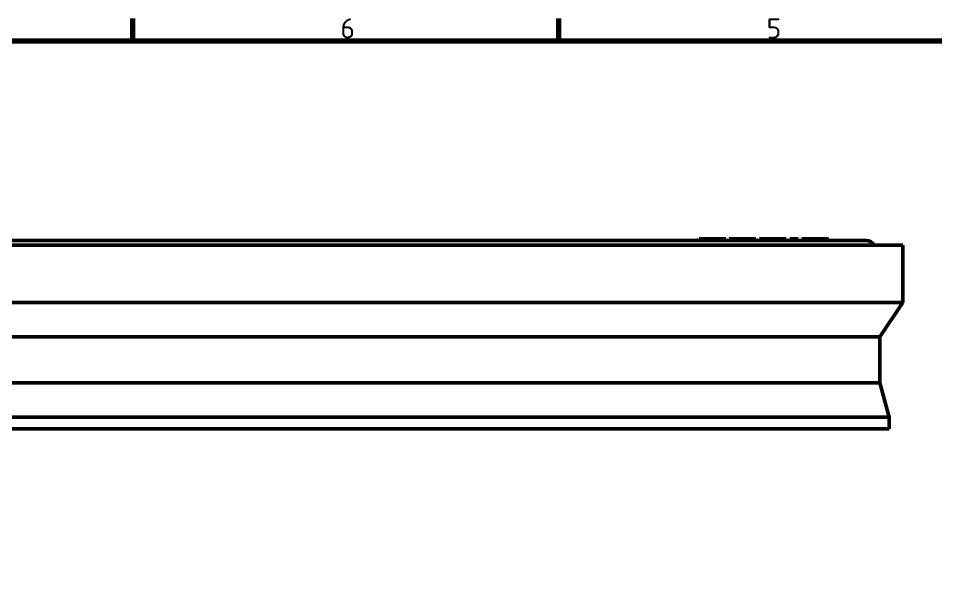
# Model space of a CAD drawing. Header units: millimetres. Extents: x 0 to 1485, y 0 to 1050.
# Drawn here: x 321.4 to 721, y 792.8 to 1034.7 of the extents above; entities that cross this region are included whole.
import ezdxf

# ---------------------------------------------------------------- set-up
doc = ezdxf.new("R2010")
doc.units = ezdxf.units.MM
doc.header["$LTSCALE"] = 2.5
for name, color, linetype, lineweight in [('Rahmen (ISO)', 7, 'Continuous', 70), ('Sichtbar (ISO)', 7, 'Continuous', 50), ('Sichtbar schmal (ISO)', 7, 'Continuous', 35)]:
    doc.layers.add(name, color=color, linetype=linetype, lineweight=lineweight)
doc.styles.add('Notiztext (DIN)', font='isocpeur.ttf')

# ---------------------------------------------------------------- blocks, each defined once
blk = doc.blocks.new('Ränder Standardrahmen')
at = {"layer": 'Rahmen (ISO)'}
for p, q in [((148.5, 410), (148.5, 413.9)), ((222.75, 410), (222.75, 413.9))]:
    blk.add_line(p, q, dxfattribs=at)
at = {"layer": 'Rahmen (ISO)', "flags": 128}
blk.add_lwpolyline([(10, 10), (10, 410), (584, 410), (584, 10), (10, 10)], dxfattribs=at)
at = {"layer": 'Rahmen (ISO)', "char_height": 3.5, "attachment_point": 7, "style": 'Notiztext (DIN)'}
for s, insert in [('6', (184.7, 410.4)), ('5', (258.95, 410.4))]:
    blk.add_mtext(s, dxfattribs=dict(at, insert=insert))

msp = doc.modelspace()

# ---------------------------------------------------------------- linework, layer by layer
at = {"layer": 'Sichtbar (ISO)'}
for p, q in [((706.7145, 935.9392), (108.7145, 935.9392)), ((124.7145, 937.9392), (690.7145, 937.9392)), ((617.7666, 937.9392), (617.9749, 938.7392)), ((621.57, 938.7392), (617.9749, 938.7392)), ((621.8366, 938.7392), (621.57, 938.7392)), ((621.6856, 937.9392), (621.57, 938.7392)), ((625.8908, 938.7392), (621.8366, 938.7392)), ((621.9523, 937.9392), (621.8366, 938.7392)), ((625.7498, 937.9392), (625.8908, 938.7392)), ((629.5382, 938.7392), (625.8908, 938.7392)), ((629.6792, 937.9392), (629.5382, 938.7392)), ((630.9498, 937.9392), (631.0908, 938.7392)), ((634.7382, 938.7392), (631.0908, 938.7392)), ((639.9875, 938.7392), (634.7382, 938.7392)), ((634.8792, 937.9392), (634.7382, 938.7392)), ((639.9291, 937.9392), (639.9875, 938.7392)), ((642.7382, 938.7392), (639.9875, 938.7392)), ((642.8792, 937.9392), (642.7382, 938.7392)), ((644.1498, 937.9392), (644.2908, 938.7392)), ((647.9382, 938.7392), (644.2908, 938.7392)), ((648.0792, 937.9392), (647.9382, 938.7392)), ((650.1145, 938.7392), (647.9382, 938.7392)), ((652.2908, 938.7392), (650.1145, 938.7392)), ((652.1498, 937.9392), (652.2908, 938.7392)), ((655.9382, 938.7392), (652.2908, 938.7392)), ((656.0792, 937.9392), (655.9382, 938.7392)), ((657.3498, 937.9392), (657.4908, 938.7392)), ((661.1382, 938.7392), (657.4908, 938.7392)), ((661.2792, 937.9392), (661.1382, 938.7392)), ((662.5498, 937.9392), (662.6908, 938.7392)), ((666.3382, 938.7392), (662.6908, 938.7392)), ((670.3804, 938.7392), (666.3382, 938.7392)), ((666.4792, 937.9392), (666.3382, 938.7392)), ((670.322, 937.9392), (670.3804, 938.7392)), ((674.3382, 938.7392), (670.3804, 938.7392)), ((674.4792, 937.9392), (674.3382, 938.7392)), ((706.7145, 935.9392), (706.7145, 910.9392)), ((108.7145, 910.9392), (706.7145, 910.9392)), ((696.7145, 895.9392), (706.7145, 910.9392)), ((118.7145, 895.9392), (696.7145, 895.9392)), ((696.7145, 875.9392), (696.7145, 895.9392)), ((118.7145, 875.9392), (696.7145, 875.9392)), ((700.7145, 860.9392), (696.7145, 875.9392)), ((114.7145, 860.9392), (700.7145, 860.9392)), ((700.7145, 855.9392), (700.7145, 860.9392)), ((114.7145, 855.9392), (700.7145, 855.9392))]:
    msp.add_line(p, q, dxfattribs=at)
msp.add_arc((690.7145, 933.9392), 4, 30, 90, dxfattribs=at)
at = {"layer": 'Sichtbar schmal (ISO)'}
msp.add_line((650.1145, 937.9392), (650.1145, 938.7392), dxfattribs=at)

# ---------------------------------------------------------------- block references
at = {"xscale": 2.5, "yscale": 2.5, "zscale": 2.5}
msp.add_blockref('Ränder Standardrahmen', (0, 0), dxfattribs=at)

doc.saveas('drawing.dxf')
